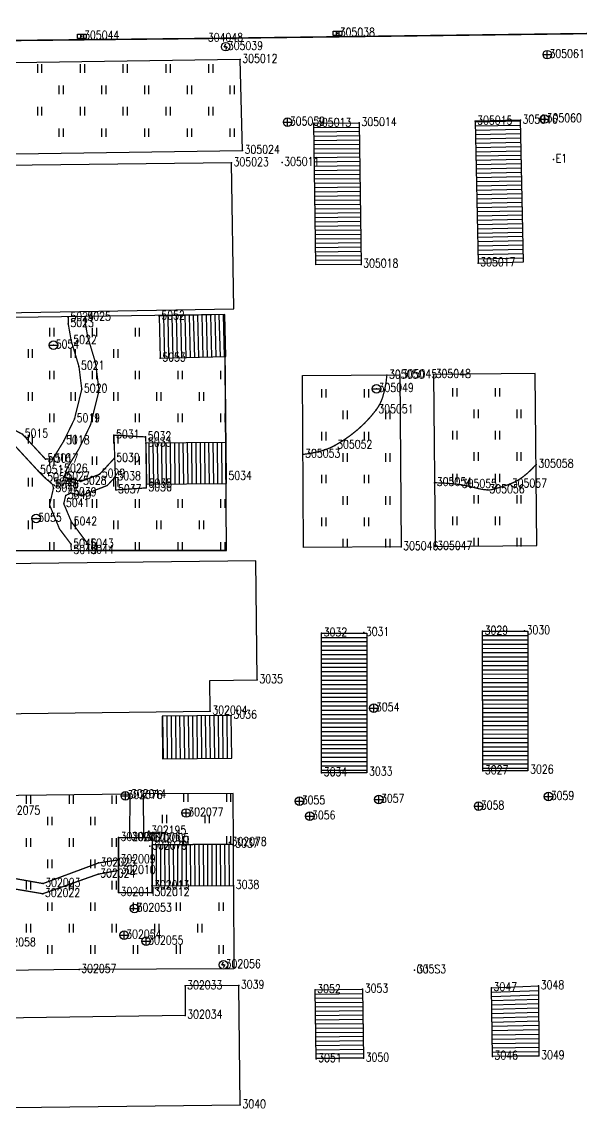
# Model space of a CAD drawing. Extents: x 871 to 1485, y 1110 to 1501.
# Drawn here: x 1289.7 to 1355, y 1285.9 to 1413.7 of the extents above; entities that cross this region are included whole.
import ezdxf

# ---------------------------------------------------------------- set-up
doc = ezdxf.new("R2010")
doc.units = 0
doc.header["$LTSCALE"] = 0.5
doc.header["$PDSIZE"] = 0.2
doc.linetypes.add('X3', pattern=[5, 4, -1])
doc.layers.get('0').update_dxf_attribs({"linetype": 'CONTINUOUS'})
doc.layers.add('ASSIST', color=7, linetype='CONTINUOUS', plot=False)
for name, color, linetype in [('DLSS', 4, 'CONTINUOUS'), ('GXYZ', 2, 'CONTINUOUS'), ('JMD', 6, 'CONTINUOUS'), ('ZBTZ', 3, 'CONTINUOUS'), ('ZDH', 1, 'CONTINUOUS')]:
    doc.layers.add(name, color=color, linetype=linetype)
doc.styles.add('HZ', font='rs.shx', dxfattribs={"width": 0.8, "bigfont": 'hztxt.shx'})
doc.linetypes.add('1161', pattern='A,0,[149,AAA.SHX,S=0.15,R=0,X=0,Y=0],-1.6', length=1.6)

# ---------------------------------------------------------------- blocks, each defined once
blk = doc.blocks.new('gc042')
blk.add_line((-1, 0), (1, 0))
blk.add_circle((0, 0), 1)
blk = doc.blocks.new('gc041')
for p, q in [((-1, 0.5), (1, 0.5)), ((-1, -0.5), (-1, 0.5)), ((-0.33, 0.5), (-0.33, -0.5)), ((0.33, 0.5), (0.33, -0.5)), ((1, 0.5), (1, -0.5)), ((1, -0.5), (-1, -0.5))]:
    blk.add_line(p, q)
blk = doc.blocks.new('gc043')
for p, q in [((-1, 0), (1, 0)), ((0, -1), (0, 1))]:
    blk.add_line(p, q)
blk.add_circle((0, 0), 1)
blk = doc.blocks.new('gc050')
for p, q in [((-0.35, 0), (0.05, 0.69)), ((-0.35, 0), (0.35, 0)), ((0.35, 0), (-0.06, -0.69))]:
    blk.add_line(p, q)
blk.add_circle((0, 0), 1)
blk = doc.blocks.new('gc323')
at = {"flags": 128}
for points in [[(-0.5, 0), (-0.5, 2)], [(0.5, 0), (0.5, 2)]]:
    blk.add_lwpolyline(points, dxfattribs=at)

msp = doc.modelspace()

# ---------------------------------------------------------------- linework, layer by layer
at = {"linetype": 'Continuous'}
msp.add_line((1313.62, 1351.97), (1297.46, 1351.97), dxfattribs=at)
at = {"linetype": 'Continuous', "elevation": 10.68, "flags": 128}
msp.add_lwpolyline([(1313.62, 1359.79), (1313.41, 1379.5)], dxfattribs=at)
at = {"linetype": 'Continuous', "elevation": 10.54, "flags": 128}
msp.add_lwpolyline([(1304.94, 1312), (1301, 1312.02), (1300.99, 1318.43), (1304.93, 1318.44)], close=True, dxfattribs=at)
at = {"layer": 'ASSIST', "linetype": 'Continuous', "flags": 128}
for points in [[(1329.13, 1401.9), (1329.33, 1385.37), (1324.04, 1385.31), (1323.83, 1401.84)], [(1342.65, 1402.09), (1343.01, 1385.53), (1348.31, 1385.65), (1347.95, 1402.2)], [(1313.41, 1379.5), (1305.75, 1379.32), (1305.87, 1374.41), (1313.53, 1374.6)], [(1304.26, 1359.69), (1313.62, 1359.79), (1313.57, 1364.58), (1304.2, 1364.48)], [(1324.73, 1325.99), (1324.72, 1342.32), (1329.99, 1342.32), (1330.01, 1326)], [(1343.55, 1326.22), (1343.52, 1342.53), (1348.8, 1342.54), (1348.83, 1326.23)], [(1304.9, 1312.8), (1314.45, 1312.84), (1314.43, 1317.65), (1304.88, 1317.61)], [(1344.67, 1292.89), (1344.56, 1300.9), (1350.07, 1301.11), (1350.11, 1292.94)], [(1324.08, 1292.6), (1323.97, 1300.67), (1329.51, 1300.72), (1329.62, 1292.67)]]:
    msp.add_lwpolyline(points, close=True, dxfattribs=at)
at = {"layer": 'ASSIST', "linetype": 'Continuous', "elevation": 14.31, "flags": 128}
msp.add_lwpolyline([(1306.16, 1327.62), (1314.24, 1327.72), (1314.18, 1332.7), (1306.1, 1332.61)], close=True, dxfattribs=at)
at = {"layer": 'DLSS', "linetype": 'Continuous', "const_width": 0.175, "flags": 128}
msp.add_lwpolyline([(1216.91, 1400.79), (1219.98, 1407.4), (1229.42, 1410.8), (1250.92, 1411.11), (1311.19, 1411.75), (1376.78, 1412.59), (1417.27, 1413.42), (1464.48, 1413.6), (1466.04, 1413.51), (1469.01, 1412.49), (1470.72, 1410.79), (1472.65, 1406.1), (1472.65, 1402.07), (1472.92, 1379.64), (1472.95, 1376.26), (1473.17, 1359.79), (1473.21, 1355.64), (1474.02, 1285.2)], dxfattribs=at)
at = {"layer": 'DLSS', "linetype": 'X3', "const_width": 0.15, "elevation": 10.46, "flags": 128}
for points in [[(1263.3, 1363.57), (1265.13, 1363.36), (1266.77, 1362.86), (1269.34, 1363.19), (1274.36, 1366.55), (1278.12, 1367.6), (1280.45, 1368.18), (1285.3, 1367.93), (1289.79, 1365.53), (1292.46, 1362.64), (1293.31, 1362.62), (1294.62, 1364.76), (1295.86, 1367.32), (1296.71, 1370.79), (1296.38, 1373.46), (1295.47, 1376.47), (1295.13, 1378.44), (1295.13, 1379.16)], [(1300.62, 1360.56), (1299.69, 1359.55), (1296.7, 1358.39), (1295.44, 1358.68), (1294.83, 1358.38), (1294.61, 1357.42), (1295.51, 1355.28), (1297.45, 1352.69), (1297.46, 1351.97)]]:
    msp.add_lwpolyline(points, dxfattribs=at)
at = {"layer": 'DLSS', "linetype": 'X3', "flags": 128}
for points in [[(1297.12, 1379.14, 0.15, 0.15, 0), (1297.11, 1378.6, 0.15, 0.15, 0), (1297.4, 1376.92, 0.15, 0.15, 0), (1298.32, 1373.87, 0.15, 0.15, 0), (1298.73, 1370.67, 0.15, 0.15, 0), (1297.74, 1366.65, 0.15, 0.15, 0), (1296.37, 1363.81, 0.15, 0.15, 0), (1295, 1361.58, 0.15, 0.15, 0), (1294.66, 1360.54, 0.15, 0.15, 0), (1296.61, 1360.02, 0.15, 0.15, 0), (1298.79, 1360.86, 0.15, 0.15, 0), (1300.49, 1362.7, 0, 0, 0)], [(1295.48, 1351.95, 0.15, 0.15, 0), (1295.46, 1352.69, 0.15, 0.15, 0), (1294.11, 1354.48, 0.15, 0.15, 0), (1292.95, 1357.28, 0.15, 0.15, 0), (1293.39, 1359.18, 0.15, 0.15, 0), (1293.35, 1359.61, 0.15, 0.15, 0), (1293.14, 1359.83, 0.15, 0.15, 0), (1292.42, 1360.43, 0.15, 0.15, 0), (1291.58, 1361.29, 0.15, 0.15, 0), (1291.31, 1361.58, 0.15, 0.15, 0), (1288.82, 1364.28, 0.15, 0.15, 0), (1284.87, 1366.39, 0.15, 0.15, 0), (1280.6, 1366.61, 0.15, 0.15, 0), (1275.02, 1365.11, 0.15, 0.15, 0), (1269.9, 1361.69, 0.15, 0.15, 0), (1266.63, 1361.26, 0.15, 0.15, 0), (1264.81, 1361.82, 0.15, 0.15, 0), (1263.34, 1362.08, 0, 0, 0)], [(1275.64, 1321.25, 0.15, 0.15, 0), (1279.65, 1317.19, 0.15, 0.15, 0), (1283.84, 1314.55, 0.15, 0.15, 0), (1292.19, 1313.07, 0.15, 0.15, 0), (1298.66, 1315.47, 0.15, 0.15, 0), (1300.98, 1315.83, 0, 0, 0)], [(1278.31, 1306.59, 0.15, 0.15, 0), (1279.86, 1309.15, 0.15, 0.15, 0), (1284.18, 1313.23, 0.15, 0.15, 0), (1292.16, 1311.88, 0.15, 0.15, 0), (1298.61, 1314.16, 0.15, 0.15, 0), (1300.98, 1314.6, 0, 0, 0)]]:
    msp.add_lwpolyline(points, format="xyseb", dxfattribs=at)
at = {"layer": 'DLSS', "linetype": 'X3', "const_width": 0.15, "flags": 128}
for points in [[(1322.55, 1363.18, 0.041507), (1324.8, 1363.62, 0.059042), (1326.29, 1364.23, 0.050806), (1328.98, 1366.11, 0.053804), (1331.1, 1368.38, 0.085682), (1331.86, 1369.87, 0.055451), (1332.35, 1372.42)], [(1337.93, 1359.87, -0.014146), (1339.65, 1359.79, -0.02019), (1340.85, 1359.66, -0.027398), (1342.91, 1359.22, 0.048795), (1344.08, 1359.03, 0.081388), (1344.66, 1359.08, 0.022131), (1346.69, 1359.71, 0.074185), (1348.18, 1360.51, 0.056851), (1349.79, 1362.02)]]:
    msp.add_lwpolyline(points, format="xyb", dxfattribs=at)
at = {"layer": 'DLSS', "linetype": 'X3', "const_width": 0.15, "elevation": 10.59, "flags": 128}
msp.add_lwpolyline([(1300.69, 1359.03), (1300.47, 1365.43), (1304.17, 1365.22), (1304.2, 1364.48), (1304.26, 1359.69), (1304.24, 1359.27)], close=True, dxfattribs=at)
at = {"layer": 'JMD', "linetype": 'Continuous'}
for p, q in [((1329.13, 1401.87), (1323.83, 1401.81)), ((1324.04, 1385.31), (1323.83, 1401.84)), ((1329.13, 1401.9), (1329.33, 1385.37)), ((1342.65, 1402.09), (1343.01, 1385.53)), ((1342.66, 1402.03), (1347.95, 1402.14)), ((1348.31, 1385.65), (1347.95, 1402.2)), ((1329.14, 1401.37), (1323.84, 1401.31)), ((1329.14, 1400.87), (1323.85, 1400.81)), ((1342.67, 1401.53), (1347.96, 1401.64)), ((1342.68, 1401.03), (1347.97, 1401.14)), ((1342.69, 1400.53), (1347.99, 1400.64)), ((1329.15, 1400.37), (1323.85, 1400.31)), ((1329.16, 1399.87), (1323.86, 1399.81)), ((1329.16, 1399.37), (1323.87, 1399.31)), ((1342.7, 1400.03), (1348, 1400.14)), ((1342.71, 1399.53), (1348.01, 1399.64)), ((1342.72, 1399.03), (1348.02, 1399.14)), ((1329.17, 1398.87), (1323.87, 1398.81)), ((1329.17, 1398.37), (1323.88, 1398.31)), ((1329.18, 1397.87), (1323.88, 1397.81)), ((1342.73, 1398.53), (1348.03, 1398.64)), ((1342.74, 1398.03), (1348.04, 1398.14)), ((1329.19, 1397.37), (1323.89, 1397.31)), ((1329.19, 1396.87), (1323.9, 1396.81)), ((1342.75, 1397.53), (1348.05, 1397.64)), ((1342.76, 1397.03), (1348.06, 1397.14)), ((1342.77, 1396.53), (1348.07, 1396.64)), ((1329.2, 1396.37), (1323.9, 1396.31)), ((1329.2, 1395.87), (1323.91, 1395.81)), ((1329.21, 1395.37), (1323.91, 1395.31)), ((1342.79, 1396.03), (1348.08, 1396.14)), ((1342.8, 1395.53), (1348.09, 1395.64)), ((1329.22, 1394.87), (1323.92, 1394.81)), ((1329.22, 1394.37), (1323.93, 1394.31)), ((1342.81, 1395.03), (1348.11, 1395.14)), ((1342.82, 1394.53), (1348.12, 1394.64)), ((1342.83, 1394.03), (1348.13, 1394.14)), ((1329.23, 1393.87), (1323.93, 1393.81)), ((1329.24, 1393.37), (1323.94, 1393.31)), ((1329.24, 1392.87), (1323.95, 1392.81)), ((1342.84, 1393.53), (1348.14, 1393.64)), ((1342.85, 1393.03), (1348.15, 1393.14)), ((1329.25, 1392.37), (1323.95, 1392.31)), ((1329.25, 1391.87), (1323.96, 1391.81)), ((1342.86, 1392.53), (1348.16, 1392.64)), ((1342.87, 1392.03), (1348.17, 1392.14)), ((1342.88, 1391.53), (1348.18, 1391.64)), ((1329.26, 1391.37), (1323.96, 1391.31)), ((1329.27, 1390.87), (1323.97, 1390.81)), ((1329.27, 1390.37), (1323.98, 1390.31)), ((1342.89, 1391.03), (1348.19, 1391.14)), ((1342.91, 1390.53), (1348.2, 1390.65)), ((1329.28, 1389.87), (1323.98, 1389.81)), ((1329.28, 1389.37), (1323.99, 1389.31)), ((1342.92, 1390.03), (1348.21, 1390.15)), ((1342.93, 1389.53), (1348.22, 1389.65)), ((1342.94, 1389.03), (1348.24, 1389.15)), ((1329.29, 1388.87), (1323.99, 1388.81)), ((1329.3, 1388.37), (1324, 1388.31)), ((1329.3, 1387.87), (1324.01, 1387.81)), ((1342.95, 1388.53), (1348.25, 1388.65)), ((1342.96, 1388.03), (1348.26, 1388.15)), ((1342.97, 1387.53), (1348.27, 1387.65)), ((1329.31, 1387.37), (1324.01, 1387.31)), ((1329.32, 1386.87), (1324.02, 1386.81)), ((1329.32, 1386.37), (1324.03, 1386.31)), ((1342.98, 1387.03), (1348.28, 1387.15)), ((1342.99, 1386.53), (1348.29, 1386.65)), ((1329.33, 1385.87), (1324.03, 1385.81)), ((1329.33, 1385.37), (1324.04, 1385.31)), ((1343, 1386.03), (1348.3, 1386.15)), ((1343.01, 1385.53), (1348.31, 1385.65)), ((1313.41, 1379.5), (1305.75, 1379.32)), ((1305.75, 1379.32), (1305.87, 1374.41)), ((1306.25, 1379.33), (1306.36, 1374.43)), ((1306.75, 1379.34), (1306.86, 1374.44)), ((1307.25, 1379.35), (1307.36, 1374.45)), ((1307.75, 1379.37), (1307.86, 1374.46)), ((1308.25, 1379.38), (1308.36, 1374.47)), ((1308.75, 1379.39), (1308.86, 1374.49)), ((1309.24, 1379.4), (1309.36, 1374.5)), ((1309.74, 1379.41), (1309.86, 1374.51)), ((1310.24, 1379.43), (1310.36, 1374.52)), ((1310.74, 1379.44), (1310.86, 1374.53)), ((1311.24, 1379.45), (1311.36, 1374.55)), ((1311.74, 1379.46), (1311.86, 1374.56)), ((1312.24, 1379.47), (1312.36, 1374.57)), ((1312.74, 1379.49), (1312.86, 1374.58)), ((1313.24, 1379.5), (1313.36, 1374.59)), ((1305.87, 1374.41), (1313.53, 1374.6)), ((1313.57, 1364.58), (1304.2, 1364.48)), ((1304.62, 1359.69), (1304.57, 1364.49)), ((1305.12, 1359.7), (1305.07, 1364.49)), ((1305.62, 1359.71), (1305.57, 1364.5)), ((1306.12, 1359.71), (1306.07, 1364.5)), ((1306.62, 1359.72), (1306.57, 1364.51)), ((1307.12, 1359.72), (1307.07, 1364.51)), ((1307.62, 1359.73), (1307.57, 1364.52)), ((1308.12, 1359.73), (1308.07, 1364.52)), ((1308.62, 1359.74), (1308.57, 1364.53)), ((1309.12, 1359.74), (1309.07, 1364.53)), ((1309.62, 1359.75), (1309.57, 1364.54)), ((1310.12, 1359.75), (1310.07, 1364.55)), ((1310.62, 1359.76), (1310.57, 1364.55)), ((1311.12, 1359.76), (1311.07, 1364.56)), ((1311.62, 1359.77), (1311.57, 1364.56)), ((1312.12, 1359.77), (1312.07, 1364.57)), ((1312.62, 1359.78), (1312.57, 1364.57)), ((1313.12, 1359.79), (1313.07, 1364.58)), ((1313.62, 1359.79), (1313.57, 1364.58)), ((1304.26, 1359.69), (1313.62, 1359.79)), ((1324.73, 1325.99), (1324.72, 1342.32)), ((1324.72, 1342.32), (1329.99, 1342.32)), ((1324.72, 1341.82), (1329.99, 1341.82)), ((1329.99, 1342.32), (1330.01, 1326)), ((1343.52, 1342.53), (1348.8, 1342.54)), ((1343.55, 1326.22), (1343.52, 1342.53)), ((1343.52, 1342.03), (1348.8, 1342.04)), ((1348.8, 1342.54), (1348.83, 1326.23)), ((1324.72, 1341.32), (1329.99, 1341.32)), ((1324.72, 1340.82), (1329.99, 1340.82)), ((1343.52, 1341.53), (1348.8, 1341.54)), ((1343.52, 1341.03), (1348.8, 1341.04)), ((1343.52, 1340.53), (1348.8, 1340.54)), ((1324.72, 1340.32), (1329.99, 1340.32)), ((1324.72, 1339.82), (1329.99, 1339.82)), ((1324.72, 1339.32), (1329.99, 1339.32)), ((1343.53, 1340.03), (1348.8, 1340.04)), ((1343.53, 1339.53), (1348.8, 1339.54)), ((1324.72, 1338.82), (1329.99, 1338.82)), ((1324.72, 1338.32), (1329.99, 1338.32)), ((1324.72, 1337.82), (1329.99, 1337.82)), ((1343.53, 1339.03), (1348.8, 1339.04)), ((1343.53, 1338.53), (1348.8, 1338.54)), ((1343.53, 1338.03), (1348.81, 1338.04)), ((1324.72, 1337.32), (1329.99, 1337.32)), ((1324.72, 1336.82), (1329.99, 1336.82)), ((1343.53, 1337.53), (1348.81, 1337.54)), ((1343.53, 1337.03), (1348.81, 1337.04)), ((1343.53, 1336.53), (1348.81, 1336.54)), ((1324.72, 1336.32), (1329.99, 1336.32)), ((1324.72, 1335.82), (1330, 1335.82)), ((1324.72, 1335.32), (1330, 1335.32)), ((1343.53, 1336.03), (1348.81, 1336.04)), ((1343.53, 1335.53), (1348.81, 1335.54)), ((1324.72, 1334.82), (1330, 1334.82)), ((1324.72, 1334.32), (1330, 1334.32)), ((1343.53, 1335.03), (1348.81, 1335.04)), ((1343.54, 1334.53), (1348.81, 1334.54)), ((1343.54, 1334.03), (1348.81, 1334.04)), ((1314.18, 1332.7), (1306.1, 1332.61)), ((1311.24, 1327.68), (1311.18, 1332.67)), ((1311.74, 1327.69), (1311.68, 1332.67)), ((1312.24, 1327.69), (1312.18, 1332.68)), ((1312.74, 1327.7), (1312.68, 1332.68)), ((1313.24, 1327.7), (1313.18, 1332.69)), ((1313.74, 1327.71), (1313.68, 1332.7)), ((1314.24, 1327.72), (1314.18, 1332.7)), ((1324.72, 1333.82), (1330, 1333.82)), ((1324.72, 1333.32), (1330, 1333.32)), ((1324.73, 1332.82), (1330, 1332.82)), ((1343.54, 1333.53), (1348.81, 1333.54)), ((1343.54, 1333.03), (1348.81, 1333.04)), ((1306.24, 1327.62), (1306.18, 1332.61)), ((1306.74, 1327.63), (1306.68, 1332.61)), ((1307.24, 1327.63), (1307.18, 1332.62)), ((1307.74, 1327.64), (1307.68, 1332.62)), ((1308.24, 1327.64), (1308.18, 1332.63)), ((1308.74, 1327.65), (1308.68, 1332.64)), ((1309.24, 1327.66), (1309.18, 1332.64)), ((1309.74, 1327.66), (1309.68, 1332.65)), ((1310.24, 1327.67), (1310.18, 1332.65)), ((1310.74, 1327.67), (1310.68, 1332.66)), ((1324.73, 1332.32), (1330, 1332.32)), ((1324.73, 1331.82), (1330, 1331.82)), ((1343.54, 1332.53), (1348.81, 1332.54)), ((1343.54, 1332.03), (1348.82, 1332.04)), ((1343.54, 1331.53), (1348.82, 1331.54)), ((1324.73, 1331.32), (1330, 1331.32)), ((1324.73, 1330.82), (1330, 1330.82)), ((1324.73, 1330.32), (1330, 1330.32)), ((1343.54, 1331.03), (1348.82, 1331.04)), ((1343.54, 1330.53), (1348.82, 1330.54)), ((1324.73, 1329.82), (1330, 1329.82)), ((1324.73, 1329.32), (1330, 1329.32)), ((1343.54, 1330.03), (1348.82, 1330.04)), ((1343.54, 1329.53), (1348.82, 1329.54)), ((1343.55, 1329.03), (1348.82, 1329.04)), ((1306.16, 1327.62), (1314.24, 1327.72)), ((1324.73, 1328.82), (1330, 1328.82)), ((1324.73, 1328.32), (1330, 1328.32)), ((1324.73, 1327.82), (1330, 1327.82)), ((1343.55, 1328.53), (1348.82, 1328.54)), ((1343.55, 1328.03), (1348.82, 1328.04)), ((1324.73, 1327.32), (1330, 1327.32)), ((1324.73, 1326.82), (1330, 1326.82)), ((1324.73, 1326.32), (1330, 1326.32)), ((1343.55, 1327.53), (1348.82, 1327.54)), ((1343.55, 1327.03), (1348.82, 1327.04)), ((1343.55, 1326.53), (1348.83, 1326.54)), ((1314.43, 1317.65), (1304.88, 1317.61)), ((1304.95, 1312.8), (1304.93, 1317.61)), ((1305.45, 1312.8), (1305.43, 1317.62)), ((1305.95, 1312.81), (1305.93, 1317.62)), ((1306.45, 1312.81), (1306.43, 1317.62)), ((1306.95, 1312.81), (1306.93, 1317.62)), ((1307.45, 1312.81), (1307.43, 1317.62)), ((1307.95, 1312.81), (1307.93, 1317.63)), ((1308.45, 1312.82), (1308.43, 1317.63)), ((1308.95, 1312.82), (1308.93, 1317.63)), ((1309.45, 1312.82), (1309.43, 1317.63)), ((1309.95, 1312.82), (1309.93, 1317.63)), ((1310.45, 1312.82), (1310.43, 1317.64)), ((1310.95, 1312.83), (1310.93, 1317.64)), ((1311.45, 1312.83), (1311.43, 1317.64)), ((1311.95, 1312.83), (1311.93, 1317.64)), ((1312.45, 1312.83), (1312.43, 1317.64)), ((1312.95, 1312.83), (1312.93, 1317.65)), ((1313.45, 1312.84), (1313.43, 1317.65)), ((1313.95, 1312.84), (1313.93, 1317.65)), ((1314.45, 1312.84), (1314.43, 1317.65)), ((1304.9, 1312.8), (1314.45, 1312.84)), ((1344.56, 1300.9), (1350.07, 1301.11)), ((1344.67, 1292.89), (1344.56, 1300.9)), ((1350.07, 1301.11), (1350.11, 1292.94)), ((1323.97, 1300.67), (1329.51, 1300.72)), ((1324.08, 1292.6), (1323.97, 1300.67)), ((1323.98, 1300.17), (1329.51, 1300.22)), ((1323.99, 1299.67), (1329.52, 1299.72)), ((1329.51, 1300.72), (1329.62, 1292.67)), ((1344.57, 1300.4), (1350.08, 1300.6)), ((1344.57, 1299.9), (1350.08, 1300.09)), ((1344.58, 1299.4), (1350.08, 1299.58)), ((1324, 1299.17), (1329.53, 1299.22)), ((1324, 1298.67), (1329.54, 1298.72)), ((1324.01, 1298.17), (1329.54, 1298.23)), ((1344.59, 1298.9), (1350.08, 1299.07)), ((1344.6, 1298.4), (1350.09, 1298.56)), ((1324.02, 1297.67), (1329.55, 1297.73)), ((1324.02, 1297.17), (1329.56, 1297.23)), ((1344.6, 1297.9), (1350.09, 1298.05)), ((1344.61, 1297.4), (1350.09, 1297.54)), ((1344.62, 1296.9), (1350.09, 1297.03)), ((1324.03, 1296.67), (1329.56, 1296.73)), ((1324.04, 1296.17), (1329.57, 1296.23)), ((1324.04, 1295.67), (1329.58, 1295.73)), ((1344.62, 1296.4), (1350.1, 1296.52)), ((1344.63, 1295.9), (1350.1, 1296.01)), ((1324.05, 1295.17), (1329.58, 1295.23)), ((1324.06, 1294.67), (1329.59, 1294.73)), ((1344.64, 1295.4), (1350.1, 1295.5)), ((1344.65, 1294.9), (1350.1, 1294.99)), ((1344.65, 1294.4), (1350.11, 1294.48)), ((1324.06, 1294.17), (1329.6, 1294.24)), ((1324.07, 1293.67), (1329.6, 1293.74)), ((1324.08, 1293.17), (1329.61, 1293.24)), ((1344.66, 1293.9), (1350.11, 1293.97)), ((1344.67, 1293.4), (1350.11, 1293.46)), ((1324.08, 1292.67), (1329.62, 1292.74)), ((1344.67, 1292.9), (1350.11, 1292.95))]:
    msp.add_line(p, q, dxfattribs=at)
at = {"layer": 'JMD', "linetype": 'Continuous', "flags": 128}
for points, elevation in [([(1314.19, 1397.22), (1250.99, 1396.48), (1251.28, 1379.1), (1314.48, 1380.17)], 14.32), ([(1251.79, 1332.47), (1311.71, 1333.19), (1311.67, 1336.78), (1317.21, 1336.85), (1317.04, 1350.76), (1251.28, 1349.97)], 10.73), ([(1252.11, 1296.85), (1252.21, 1286.51), (1315.23, 1287.22), (1315.05, 1301.18), (1308.77, 1301.11), (1308.78, 1297.68)], 10.68)]:
    msp.add_lwpolyline(points, close=True, dxfattribs=dict(at, elevation=elevation))
at = {"layer": 'ZBTZ', "linetype": '1161', "flags": 128}
for points, elevation in [([(1315.48, 1398.68), (1315.21, 1409.3), (1251.81, 1408.37), (1251.96, 1397.75)], 14.43), ([(1333.86, 1372.47), (1334, 1352.39), (1322.63, 1352.31), (1322.49, 1372.39)], 14.29), ([(1337.8, 1372.5), (1337.98, 1352.43), (1349.88, 1352.54), (1349.69, 1372.61)], 14.31), ([(1296.4, 1303.04), (1246.08, 1302.37), (1245.51, 1322.88), (1273.05, 1323.2), (1302.33, 1323.54), (1302.27, 1318.42), (1300.99, 1318.43), (1301, 1312.02), (1304.94, 1312), (1304.95, 1312.8), (1314.45, 1312.84), (1314.49, 1303.11)], 10.21), ([(1303.91, 1318.44), (1304.93, 1318.44), (1304.94, 1317.61), (1314.43, 1317.65), (1314.4, 1323.59), (1303.89, 1323.54)], 10.52)]:
    msp.add_lwpolyline(points, close=True, dxfattribs=dict(at, elevation=elevation))
msp.add_lwpolyline([(1313.41, 1379.5), (1264.3, 1378.8), (1264.38, 1373.44), (1264.7, 1373.44), (1264.73, 1370.76), (1263.22, 1370.74), (1263.3, 1363.59), (1263.34, 1362.08), (1263.46, 1357.16), (1264.55, 1357.19), (1264.68, 1351.97), (1270.78, 1351.97), (1295.48, 1351.95), (1297.46, 1351.97), (1313.62, 1351.97)], close=True, dxfattribs=at)
at = {"layer": 'ZDH', "linetype": 'Continuous'}
for p in [(1296.73, 1412.01, 12.19), (1326.59, 1412.36, 12.84), (1311.19, 1411.75, 12.52), (1313.52, 1410.79, 12.71), (1351.09, 1409.86, 13.52), (1354.7, 1409.82, 13.6), (1315.21, 1409.3, 12.79), (1320.76, 1401.97, 13.81), (1323.83, 1401.84, 13.96), (1329.13, 1401.9, 13.96), (1342.65, 1402.09, 13.91), (1347.95, 1402.2, 13.91), (1350.76, 1402.34, 13.89), (1315.48, 1398.68, 14.43), (1314.19, 1397.22, 14.32), (1320.1, 1397.26, 14.31), (1351.82, 1397.63, 14.27), (1329.33, 1385.37, 19.74), (1343.01, 1385.53, 19.73), (1295.13, 1379.16, 10.59), (1297.12, 1379.18, 10.61), (1305.75, 1379.32, 10.74), (1295.13, 1378.44, 10.45), (1295.47, 1376.47, 10.46), (1293.42, 1375.93, 10.54), (1305.87, 1374.41, 10.34), (1296.38, 1373.46, 10.53), (1332.35, 1372.42, 14.06), (1333.86, 1372.47, 14.29), (1337.8, 1372.5, 14.31), (1296.71, 1370.79, 10.57), (1331.13, 1370.85, 14.05), (1295.86, 1367.32, 10.63), (1331.1, 1368.38, 14.06), (1289.79, 1365.53, 10.6), (1294.62, 1364.76, 10.64), (1300.47, 1365.43, 10.62), (1304.17, 1365.22, 10.6), (1304.2, 1364.48, 10.65), (1326.29, 1364.23, 14.02), (1292.46, 1362.64, 10.58), (1293.31, 1362.62, 10.57), (1300.49, 1362.7, 10.62), (1322.55, 1363.18, 14.03), (1291.58, 1361.29, 10.58), (1294.4, 1361.46, 10.57), (1298.79, 1360.86, 10.58), (1349.79, 1362.02, 14.02), (1292.42, 1360.43, 10.63), (1293.14, 1359.83, 10.62), (1293.35, 1359.61, 10.61), (1294.66, 1360.54, 10.51), (1296.61, 1360.02, 10.61), (1300.62, 1360.56, 10.63), (1304.26, 1359.69, 10.68), (1313.59, 1360.59, 14.3), (1337.93, 1359.87, 14.17), (1340.85, 1359.66, 14.01), (1346.69, 1359.71, 14), (1293.39, 1359.18, 10.57), (1294.83, 1358.38, 10.56), (1295.44, 1358.68, 10.56), (1300.69, 1359.03, 10.59), (1304.24, 1359.27, 10.71), (1344.08, 1359.03, 14), (1294.61, 1357.42, 10.56), (1291.38, 1355.7, 10.58), (1295.51, 1355.28, 10.5), (1295.46, 1352.69, 10.43), (1295.48, 1351.95, 10.71), (1297.45, 1352.69, 10.43), (1297.46, 1351.97, 10.71), (1334, 1352.39, 14.29), (1337.98, 1352.43, 14.3), (1324.72, 1342.32, 19.7), (1329.64, 1342.37, 19.7), (1343.52, 1342.53, 19.72), (1348.42, 1342.58, 19.71), (1317.21, 1336.85, 14.31), (1311.71, 1333.19, 10.7), (1314.18, 1332.7, 14.31), (1330.82, 1333.56, 13.99), (1348.83, 1326.31, 14.02), (1324.73, 1325.99, 14.01), (1330.01, 1326.07, 14.01), (1343.55, 1326.22, 14.01), (1301.8, 1323.32, 10.29), (1302.2, 1323.45, 10.29), (1322.15, 1322.7, 13.93), (1331.41, 1322.89, 13.93), (1351.24, 1323.23, 13.95), (1308.9, 1321.31, 11.95), (1343.07, 1322.1, 13.94), (1323.35, 1320.94, 13.93), (1304.56, 1319.19, 10.57), (1300.99, 1318.43, 10.49), (1302.27, 1318.42, 10.51), (1303.91, 1318.44, 10.52), (1304.68, 1317.44, 10.54), (1304.91, 1318.3, 10.58), (1313.95, 1317.86, 14.21), (1314.39, 1317.65, 14.21), (1298.66, 1315.47, 10.46), (1300.98, 1315.83, 10.49), (1298.61, 1314.16, 10.49), (1300.98, 1314.6, 10.47), (1292.19, 1313.07, 10.4), (1304.9, 1312.8, 10.54), (1314.45, 1312.84, 14.21), (1292.16, 1311.88, 10.44), (1301, 1312.02, 10.51), (1304.94, 1312, 10.54), (1302.87, 1310.16, 10.57), (1301.65, 1307.03, 10.38), (1304.22, 1306.34, 10.54), (1313.26, 1303.57, 10.26), (1296.4, 1303.04, 10.21), (1335.59, 1302.96, 14.13), (1335.59, 1302.96, 14.13), (1308.77, 1301.11, 10.67), (1315.05, 1301.18, 14.27), (1344.56, 1300.9, 14.28), (1350.07, 1301.11, 14.28), (1323.97, 1300.67, 14.27), (1329.51, 1300.72, 14.28), (1308.78, 1297.68, 10.69), (1324.08, 1292.6, 14.39), (1329.62, 1292.67, 14.39), (1344.67, 1292.89, 14.41), (1350.11, 1292.94, 14.41), (1315.23, 1287.22, 14.27)]:
    msp.add_point(p, dxfattribs=at)

# ---------------------------------------------------------------- block references
at = {"layer": 'GXYZ', "linetype": 'Continuous', "xscale": 0.5, "yscale": 0.5}
for name, p in [('gc041', (1296.73, 1412.01, 12.19)), ('gc041', (1326.59, 1412.36, 12.84)), ('gc050', (1313.52, 1410.79, 12.71)), ('gc043', (1351.09, 1409.86, 13.52)), ('gc043', (1320.76, 1401.97, 13.81)), ('gc043', (1350.76, 1402.34, 13.89)), ('gc042', (1293.42, 1375.93, 10.54)), ('gc042', (1331.13, 1370.85, 14.05)), ('gc042', (1291.38, 1355.7, 10.58)), ('gc043', (1330.82, 1333.56, 13.99)), ('gc043', (1301.8, 1323.32, 10.29)), ('gc043', (1351.24, 1323.23, 13.95)), ('gc043', (1322.15, 1322.7, 13.93)), ('gc043', (1331.41, 1322.89, 13.93)), ('gc043', (1343.07, 1322.1, 13.94)), ('gc043', (1308.9, 1321.31, 11.95)), ('gc043', (1323.35, 1320.94, 13.93)), ('gc042', (1302.87, 1310.16, 10.57)), ('gc043', (1301.65, 1307.03, 10.38)), ('gc043', (1304.22, 1306.34, 10.54)), ('gc050', (1313.26, 1303.57, 10.26))]:
    msp.add_blockref(name, p, dxfattribs=at)
at = {"layer": 'ZBTZ', "linetype": 'Continuous', "xscale": 0.5, "yscale": 0.5}
for p in [(1291.81, 1407.75), (1296.81, 1407.75), (1301.81, 1407.75), (1306.81, 1407.75), (1311.81, 1407.75), (1294.31, 1405.25), (1299.31, 1405.25), (1304.31, 1405.25), (1309.31, 1405.25), (1314.31, 1405.25), (1291.81, 1402.75), (1296.81, 1402.75), (1301.81, 1402.75), (1306.81, 1402.75), (1311.81, 1402.75), (1294.31, 1400.25), (1299.31, 1400.25), (1304.31, 1400.25), (1309.31, 1400.25), (1314.31, 1400.25), (1293.22, 1376.95), (1298.22, 1376.95), (1303.22, 1376.95), (1290.72, 1374.45), (1295.72, 1374.45), (1300.72, 1374.45), (1293.22, 1371.95), (1298.22, 1371.95), (1303.22, 1371.95), (1308.22, 1371.95), (1313.22, 1371.95), (1290.72, 1369.45), (1295.72, 1369.45), (1300.72, 1369.45), (1305.72, 1369.45), (1310.72, 1369.45), (1324.99, 1369.81), (1329.99, 1369.81), (1340.3, 1369.93), (1345.3, 1369.93), (1293.22, 1366.95), (1298.22, 1366.95), (1303.22, 1366.95), (1308.22, 1366.95), (1313.22, 1366.95), (1327.49, 1367.31), (1332.49, 1367.31), (1342.8, 1367.43), (1347.8, 1367.43), (1340.3, 1364.93), (1345.3, 1364.93), (1290.72, 1364.45), (1295.72, 1364.45), (1300.72, 1364.45), (1324.99, 1364.81), (1329.99, 1364.81), (1342.8, 1362.43), (1347.8, 1362.43), (1293.22, 1361.95), (1298.22, 1361.95), (1303.22, 1361.95), (1327.49, 1362.31), (1332.49, 1362.31), (1324.99, 1359.81), (1329.99, 1359.81), (1340.3, 1359.93), (1345.3, 1359.93), (1290.72, 1359.45), (1295.72, 1359.45), (1300.72, 1359.45), (1327.49, 1357.31), (1332.49, 1357.31), (1342.8, 1357.43), (1347.8, 1357.43), (1293.22, 1356.95), (1298.22, 1356.95), (1303.22, 1356.95), (1308.22, 1356.95), (1313.22, 1356.95), (1324.99, 1354.81), (1329.99, 1354.81), (1340.3, 1354.93), (1345.3, 1354.93), (1290.72, 1354.45), (1295.72, 1354.45), (1300.72, 1354.45), (1305.72, 1354.45), (1310.72, 1354.45), (1327.49, 1352.31), (1332.49, 1352.31), (1342.8, 1352.43), (1347.8, 1352.43), (1293.22, 1351.95), (1298.22, 1351.95), (1303.22, 1351.95), (1308.22, 1351.95), (1313.22, 1351.95), (1290.51, 1322.37), (1295.51, 1322.37), (1300.51, 1322.37), (1308.89, 1322.61), (1313.89, 1322.61), (1293.01, 1319.87), (1298.01, 1319.87), (1306.39, 1320.11), (1311.39, 1320.11), (1308.89, 1317.61), (1313.89, 1317.61), (1290.51, 1317.37), (1295.51, 1317.37), (1300.51, 1317.37), (1293.01, 1314.87), (1298.01, 1314.87), (1290.51, 1312.37), (1295.51, 1312.37), (1300.51, 1312.37), (1293.01, 1309.87), (1298.01, 1309.87), (1303.01, 1309.87), (1308.01, 1309.87), (1313.01, 1309.87), (1290.51, 1307.37), (1295.51, 1307.37), (1300.51, 1307.37), (1305.51, 1307.37), (1310.51, 1307.37), (1293.01, 1304.87), (1298.01, 1304.87), (1303.01, 1304.87), (1308.01, 1304.87), (1313.01, 1304.87)]:
    msp.add_blockref('gc323', p, dxfattribs=at)

# ---------------------------------------------------------------- texts
at = {"layer": 'ZDH', "linetype": 'Continuous', "style": 'HZ', "width": 0.8}
for s, p in [('305044', (1296.98, 1411.64, 12.19)), ('304048', (1311.44, 1411.38, 12.52)), ('305038', (1326.84, 1411.98, 12.84)), ('305039', (1313.77, 1410.41, 12.71)), ('305012', (1315.46, 1408.92, 12.79)), ('305061', (1351.34, 1409.48, 13.52)), ('305060', (1351.01, 1401.97, 13.89)), ('305059', (1321.01, 1401.6, 13.81)), ('305013', (1324.08, 1401.46, 13.96)), ('305014', (1329.38, 1401.53, 13.96)), ('305015', (1342.9, 1401.71, 13.91)), ('305016', (1348.2, 1401.82, 13.91)), ('305024', (1315.73, 1398.3, 14.43)), ('305023', (1314.44, 1396.84, 14.32)), ('305011', (1320.35, 1396.88, 14.31)), ('E1', (1352.07, 1397.25, 14.27)), ('305018', (1329.58, 1385, 19.74)), ('305017', (1343.26, 1385.16, 19.73)), ('5052', (1306, 1378.94, 10.74)), ('5023', (1295.38, 1378.06, 10.45)), ('5024', (1295.38, 1378.78, 10.59)), ('5025', (1297.37, 1378.81, 10.61)), ('5054', (1293.67, 1375.56, 10.54)), ('5022', (1295.72, 1376.09, 10.46)), ('5053', (1306.12, 1374.04, 10.34)), ('5021', (1296.62, 1373.09, 10.53)), ('305050', (1332.6, 1372.04, 14.06)), ('305045', (1334.11, 1372.09, 14.29)), ('305048', (1338.05, 1372.12, 14.31)), ('5020', (1296.96, 1370.41, 10.57)), ('305049', (1331.38, 1370.48, 14.05)), ('305051', (1331.35, 1368, 14.06)), ('5019', (1296.11, 1366.95, 10.63)), ('5015', (1290.04, 1365.16, 10.6)), ('5031', (1300.72, 1365.06, 10.62)), ('5018', (1294.88, 1364.38, 10.64)), ('5032', (1304.42, 1364.84, 10.6)), ('5033', (1304.45, 1364.11, 10.65)), ('305052', (1326.54, 1363.86, 14.02)), ('305053', (1322.8, 1362.81, 14.03)), ('5016', (1292.71, 1362.27, 10.58)), ('5017', (1293.56, 1362.24, 10.57)), ('5026', (1294.65, 1361.08, 10.57)), ('5030', (1300.74, 1362.33, 10.62)), ('305058', (1350.04, 1361.64, 14.02)), ('5051', (1291.83, 1360.91, 10.58)), ('5050', (1292.67, 1360.05, 10.63)), ('5027', (1294.91, 1360.16, 10.51)), ('5029', (1299.04, 1360.49, 10.58)), ('5038', (1300.87, 1360.18, 10.63)), ('5034', (1313.84, 1360.22, 14.3)), ('5049', (1293.39, 1359.46, 10.62)), ('5048', (1293.6, 1359.23, 10.61)), ('5047', (1293.64, 1358.81, 10.57)), ('5028', (1296.86, 1359.65, 10.61)), ('5037', (1300.94, 1358.65, 10.59)), ('5036', (1304.49, 1358.89, 10.71)), ('5035', (1304.51, 1359.32, 10.68)), ('305054', (1338.18, 1359.5, 14.17)), ('305055', (1341.1, 1359.28, 14.01)), ('305056', (1344.33, 1358.65, 14)), ('305057', (1346.94, 1359.33, 14)), ('5040', (1295.08, 1358, 10.56)), ('5039', (1295.69, 1358.31, 10.56)), ('5041', (1294.86, 1357.05, 10.56)), ('5055', (1291.63, 1355.33, 10.58)), ('5042', (1295.76, 1354.9, 10.5)), ('5046', (1295.71, 1352.31, 10.43)), ('5043', (1297.7, 1352.32, 10.43)), ('5045', (1295.73, 1351.58, 10.71)), ('5044', (1297.71, 1351.6, 10.71)), ('305046', (1334.25, 1352.01, 14.29)), ('305047', (1338.23, 1352.05, 14.3)), ('3032', (1324.97, 1341.94, 19.7)), ('3031', (1329.89, 1341.99, 19.7)), ('3029', (1343.77, 1342.15, 19.72)), ('3030', (1348.67, 1342.2, 19.71)), ('3035', (1317.46, 1336.47, 14.31)), ('3054', (1331.07, 1333.19, 13.99)), ('302004', (1311.96, 1332.82, 10.7)), ('3036', (1314.43, 1332.33, 14.31)), ('3034', (1324.98, 1325.62, 14.01)), ('3033', (1330.26, 1325.69, 14.01)), ('3027', (1343.8, 1325.84, 14.01)), ('3026', (1349.08, 1325.93, 14.02)), ('302076', (1302.05, 1322.95, 10.29)), ('302014', (1302.45, 1323.07, 10.29)), ('3059', (1351.49, 1322.85, 13.95)), ('3055', (1322.4, 1322.33, 13.93)), ('3057', (1331.66, 1322.52, 13.93)), ('3058', (1343.32, 1321.73, 13.94)), ('302075', (1287.75, 1321.13, 10.4)), ('302077', (1309.15, 1320.93, 11.95)), ('3056', (1323.6, 1320.57, 13.93)), ('302008', (1301.24, 1318.06, 10.49)), ('302007', (1302.52, 1318.05, 10.51)), ('302006', (1304.16, 1318.06, 10.52)), ('302195', (1304.81, 1318.82, 10.57)), ('302005', (1305.16, 1317.92, 10.58)), ('302079', (1304.93, 1317.06, 10.54)), ('302078', (1314.2, 1317.49, 14.21)), ('3037', (1314.64, 1317.28, 14.21)), ('302025', (1298.91, 1315.09, 10.46)), ('302009', (1301.23, 1315.46, 10.49)), ('302024', (1298.86, 1313.79, 10.49)), ('302010', (1301.23, 1314.22, 10.47)), ('302023', (1292.44, 1312.69, 10.4)), ('302022', (1292.41, 1311.51, 10.44)), ('302011', (1301.25, 1311.64, 10.51)), ('302013', (1305.15, 1312.43, 10.54)), ('302012', (1305.19, 1311.62, 10.54)), ('3038', (1314.7, 1312.46, 14.21)), ('302053', (1303.12, 1309.79, 10.57)), ('302054', (1301.9, 1306.66, 10.38)), ('302058', (1287.23, 1305.74, 10.3)), ('302055', (1304.47, 1305.96, 10.54)), ('302057', (1296.65, 1302.66, 10.21)), ('302056', (1313.51, 1303.2, 10.26)), ('305S3', (1335.84, 1302.59, 14.13)), ('G3', (1335.84, 1302.59, 14.13)), ('302033', (1309.02, 1300.73, 10.67)), ('3039', (1315.3, 1300.8, 14.27)), ('3052', (1324.22, 1300.3, 14.27)), ('3053', (1329.76, 1300.35, 14.28)), ('3047', (1344.81, 1300.53, 14.28)), ('3048', (1350.32, 1300.74, 14.28)), ('302034', (1309.03, 1297.31, 10.69)), ('3051', (1324.33, 1292.23, 14.39)), ('3050', (1329.87, 1292.3, 14.39)), ('3046', (1344.92, 1292.52, 14.41)), ('3049', (1350.37, 1292.57, 14.41)), ('3040', (1315.48, 1286.84, 14.27))]:
    msp.add_text(s, height=1, dxfattribs=at).set_placement(p)

doc.saveas('drawing.dxf')
